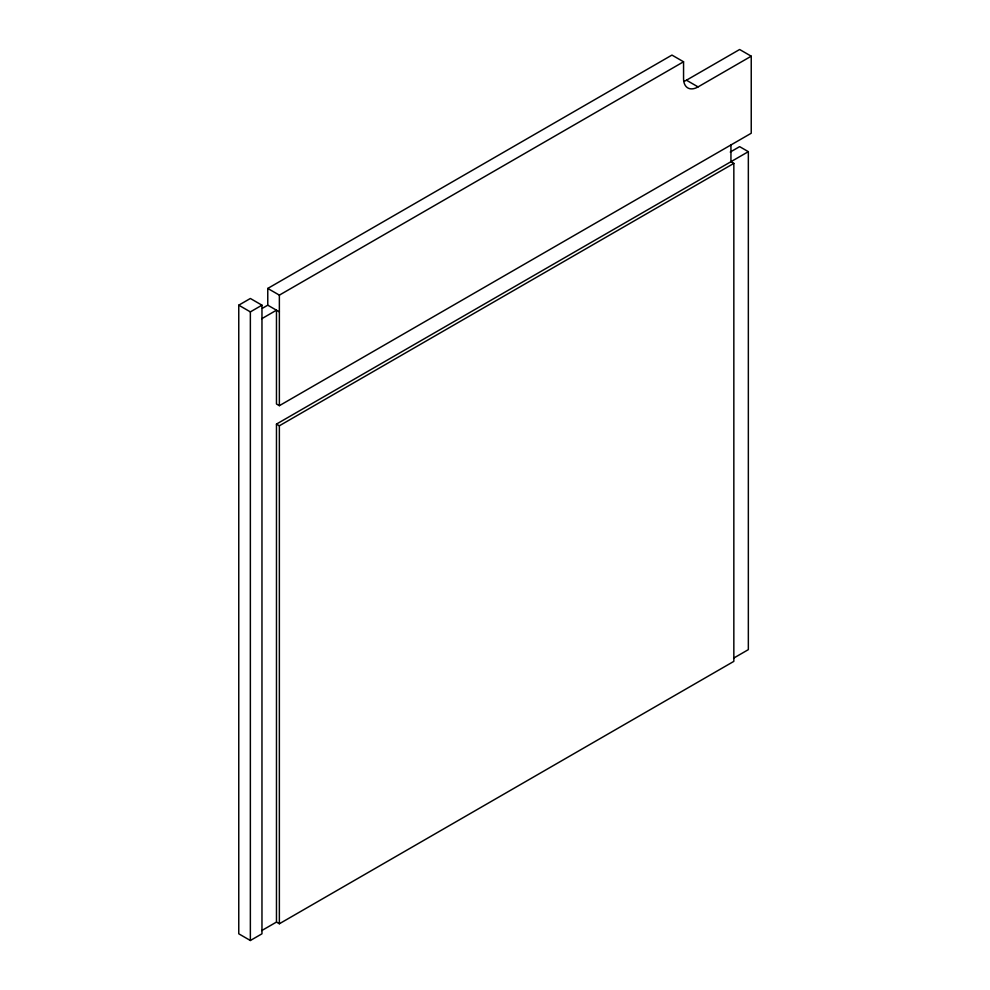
<?xml version="1.0" encoding="UTF-8"?>
<svg xmlns="http://www.w3.org/2000/svg" width="990" height="990" viewBox="0 0 990 990"><rect width="100%" height="100%" fill="white"/><g stroke="black" fill="none" stroke-linecap="round" stroke-linejoin="round"><path stroke-width="1.49" d="M238.763 305.18L250.359 298.485L261.966 305.18L261.966 933.805L250.359 940.5L238.763 933.805L238.763 305.18L250.359 311.887L261.966 305.18M279.366 311.887L267.77 305.18L267.77 288.437L671.95 55.081L683.558 61.776L683.558 78.532A20.518 11.843 -60 0 0 698.061 86.91L751.237 56.195L751.237 133.242L279.366 405.677L276.47 403.994L276.47 310.204L261.744 318.718M267.77 288.437L279.366 295.131L683.558 61.776M262.412 308.274L267.77 305.18M683.929 81.403A20.518 11.843 -60 0 0 686.454 80.202L739.641 49.5L751.237 56.195M730.261 152.052L739.641 146.644L748.341 151.668L748.341 649.638L733.615 658.152M261.744 930.575L276.47 922.074L276.47 424.091L748.341 151.668M276.47 424.091L279.366 425.774L733.837 163.387L733.837 661.37L279.366 923.757L276.47 922.074M686.454 80.202L698.061 86.91M733.837 163.387L730.942 161.717L730.942 144.701M279.366 295.131L279.366 405.677M279.366 425.774L279.366 923.757M250.359 311.887L250.359 940.5"/></g></svg>
